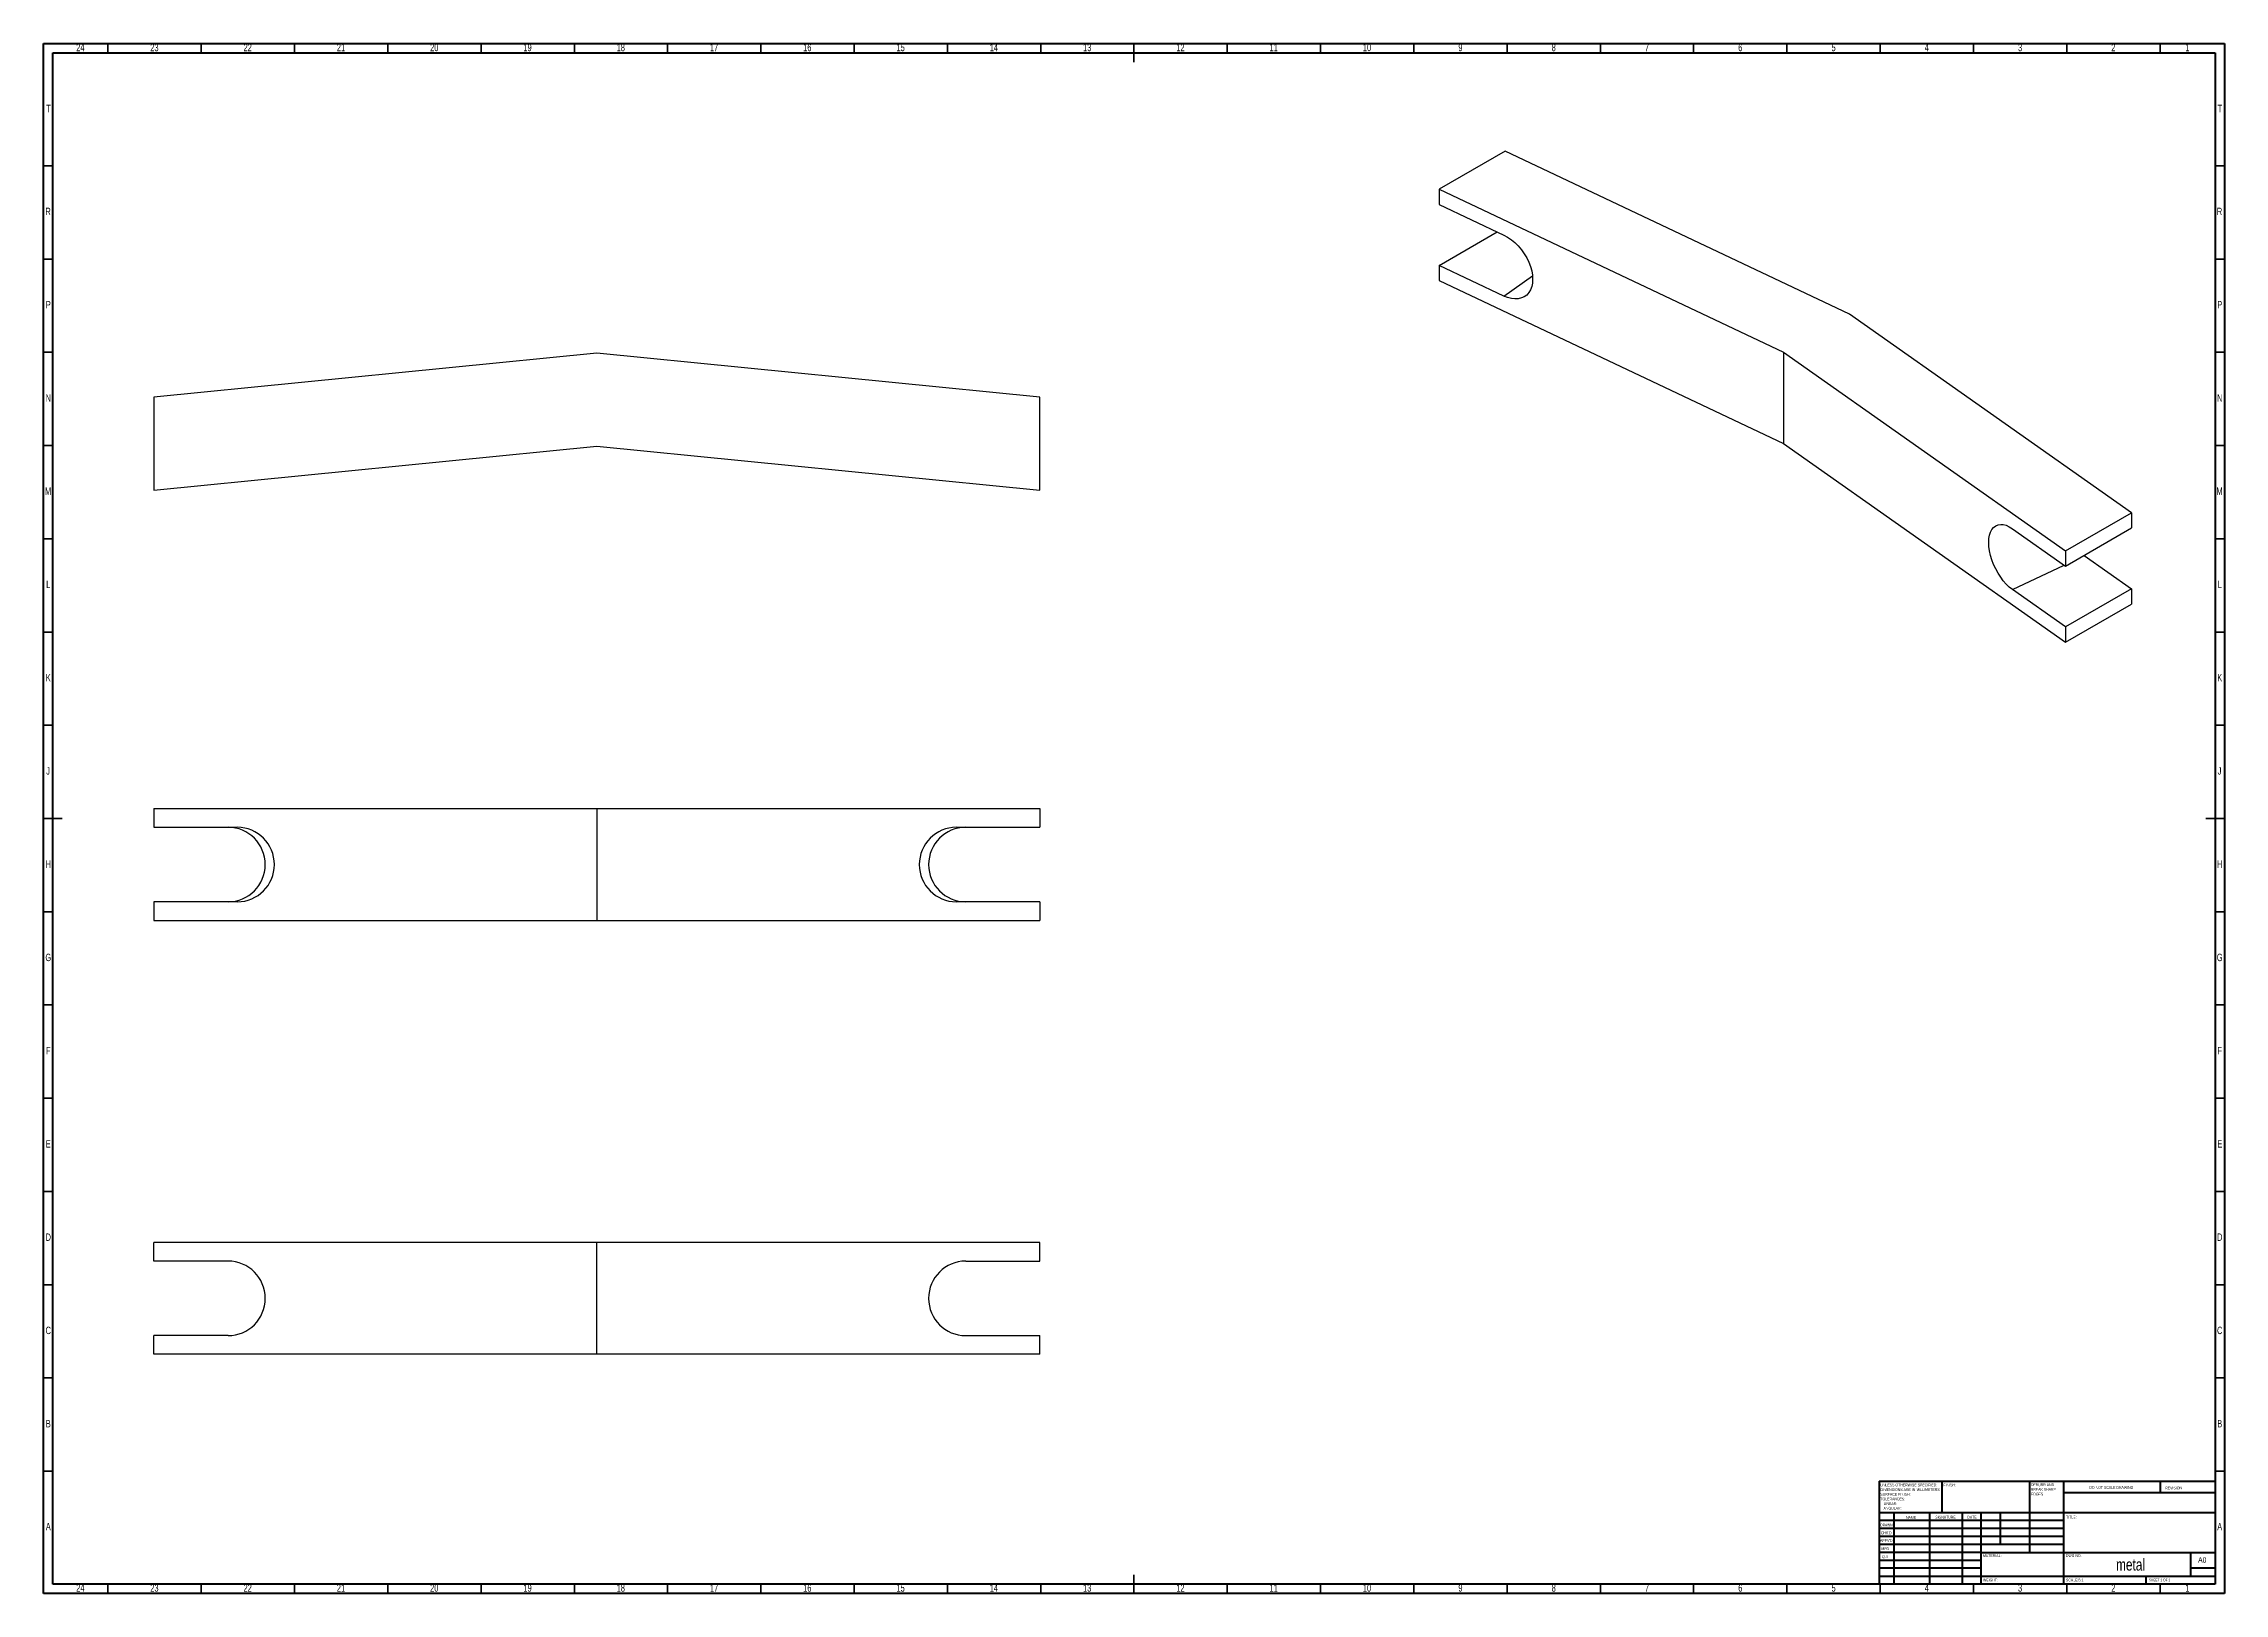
# Model space of a CAD drawing. Header units: millimetres. Extents: x 15 to 1184, y 5 to 836.
import ezdxf

# ---------------------------------------------------------------- set-up
doc = ezdxf.new("R2010")
doc.units = ezdxf.units.MM
doc.styles.add('SLDTEXTSTYLE0', font='TXT', dxfattribs={"width": 0.75})
doc.styles.add('SLDTEXTSTYLE1', font='TXT', dxfattribs={"width": 0.686449})
doc.styles.add('SLDTEXTSTYLE2', font='TXT', dxfattribs={"width": 0.6875})

# ---------------------------------------------------------------- blocks, each defined once
blk = doc.blocks.new('SW_NOTE_0')
at = {"color": 0, "linetype": 'Continuous', "lineweight": 0, "char_height": 1.5, "attachment_point": 1, "style": 'SLDTEXTSTYLE0'}
for s, insert in [('UNLESS OTHERWISE SPECIFIED:', (0, 1.9)), ('TOLERANCES:', (0, -5.6)), ('DIMENSIONS ARE IN MILLIMETERS', (0, -0.6)), ('SURFACE FINISH:', (0, -3.1)), ('ANGULAR:', (1.7, -10.6)), ('LINEAR:', (1.7, -8.1))]:
    blk.add_mtext(s, dxfattribs=dict(at, insert=insert))
blk = doc.blocks.new('SW_NOTE_1')
at = {"color": 0, "linetype": 'Continuous', "lineweight": 0, "char_height": 1.5, "attachment_point": 1, "style": 'SLDTEXTSTYLE0'}
for s, insert in [('DEBURR AND', (0, 1.9)), ('BREAK SHARP', (0, -0.6)), ('EDGES', (0, -3.1))]:
    blk.add_mtext(s, dxfattribs=dict(at, insert=insert))

msp = doc.modelspace()

# ---------------------------------------------------------------- linework, layer by layer
at = {"color": 7, "linetype": 'Continuous', "lineweight": 70}
for p, q in [((15, 5), (15, 836)), ((15, 836), (1184, 836)), ((20, 10), (20, 831)), ((20, 831), (1179, 831)), ((1179, 831), (1179, 10)), ((1184, 836), (1184, 5)), ((1184, 5), (15, 5)), ((1179, 10), (20, 10))]:
    msp.add_line(p, q, dxfattribs=at)
at = {"color": 7, "linetype": 'Continuous', "lineweight": 35}
for p, q in [((49.5, 831), (49.5, 836)), ((99.5, 831), (99.5, 836)), ((149.5, 831), (149.5, 836)), ((199.5, 831), (199.5, 836)), ((249.5, 831), (249.5, 836)), ((299.5, 831), (299.5, 836)), ((349.5, 831), (349.5, 836)), ((399.5, 831), (399.5, 836)), ((449.5, 831), (449.5, 836)), ((499.5, 831), (499.5, 836)), ((549.5, 831), (549.5, 836)), ((599.5, 836), (599.5, 826)), ((599.5, 831), (599.5, 836)), ((649.5, 831), (649.5, 836)), ((699.5, 831), (699.5, 836)), ((749.5, 831), (749.5, 836)), ((799.5, 831), (799.5, 836)), ((849.5, 831), (849.5, 836)), ((899.5, 831), (899.5, 836)), ((949.5, 831), (949.5, 836)), ((999.5, 831), (999.5, 836)), ((1049.5, 831), (1049.5, 836)), ((1099.5, 831), (1099.5, 836)), ((1149.5, 831), (1149.5, 836)), ((20, 770.5), (15, 770.5)), ((1179, 770.5), (1184, 770.5)), ((20, 720.5), (15, 720.5)), ((1179, 720.5), (1184, 720.5)), ((20, 670.5), (15, 670.5)), ((1179, 670.5), (1184, 670.5)), ((20, 620.5), (15, 620.5)), ((1179, 620.5), (1184, 620.5)), ((20, 570.5), (15, 570.5)), ((1179, 570.5), (1184, 570.5)), ((20, 520.5), (15, 520.5)), ((1179, 520.5), (1184, 520.5)), ((20, 470.5), (15, 470.5)), ((1179, 470.5), (1184, 470.5)), ((15, 420.5), (25, 420.5)), ((20, 420.5), (15, 420.5)), ((1184, 420.5), (1174, 420.5)), ((1179, 420.5), (1184, 420.5)), ((20, 370.5), (15, 370.5)), ((1179, 370.5), (1184, 370.5)), ((20, 320.5), (15, 320.5)), ((1179, 320.5), (1184, 320.5)), ((20, 270.5), (15, 270.5)), ((1179, 270.5), (1184, 270.5)), ((20, 220.5), (15, 220.5)), ((1179, 220.5), (1184, 220.5)), ((20, 170.5), (15, 170.5)), ((1179, 170.5), (1184, 170.5)), ((20, 120.5), (15, 120.5)), ((1179, 120.5), (1184, 120.5)), ((20, 70.5), (15, 70.5)), ((1179, 70.5), (1184, 70.5)), ((599.5, 5), (599.5, 15)), ((49.5, 10), (49.5, 5)), ((99.5, 10), (99.5, 5)), ((149.5, 10), (149.5, 5)), ((199.5, 10), (199.5, 5)), ((249.5, 10), (249.5, 5)), ((299.5, 10), (299.5, 5)), ((349.5, 10), (349.5, 5)), ((399.5, 10), (399.5, 5)), ((449.5, 10), (449.5, 5)), ((499.5, 10), (499.5, 5)), ((549.5, 10), (549.5, 5)), ((599.5, 10), (599.5, 5)), ((649.5, 10), (649.5, 5)), ((699.5, 10), (699.5, 5)), ((749.5, 10), (749.5, 5)), ((799.5, 10), (799.5, 5)), ((849.5, 10), (849.5, 5)), ((899.5, 10), (899.5, 5)), ((949.5, 10), (949.5, 5)), ((999.5, 10), (999.5, 5)), ((1049.5, 10), (1049.5, 5)), ((1099.5, 10), (1099.5, 5)), ((1149.5, 10), (1149.5, 5))]:
    msp.add_line(p, q, dxfattribs=at)
at = {"color": 7, "linetype": 'Continuous', "lineweight": 25}
for p, q in [((798.4, 778.3), (763, 757.9)), ((983, 691), (798.4, 778.3)), ((763, 757.9), (947.6, 670.6)), ((763, 757.9), (763, 749.7)), ((763, 749.7), (797.8, 733.3)), ((763, 717.1), (794.1, 735)), ((763, 717.1), (763, 708.9)), ((797.8, 700.6), (763, 717.1)), ((763, 708.9), (947.6, 621.6)), ((1134.2, 584.4), (983, 691)), ((311.6, 670.1), (74.1, 646.5)), ((549.1, 646.5), (311.6, 670.1)), ((947.6, 670.6), (947.6, 621.6)), ((947.6, 670.6), (1098.9, 564)), ((74.1, 646.5), (74.1, 596.5)), ((549.1, 596.5), (549.1, 646.5)), ((74.1, 596.5), (311.6, 620.1)), ((311.6, 620.1), (549.1, 596.5)), ((947.6, 621.6), (1098.9, 515)), ((1070.4, 575.9), (1098.9, 555.8)), ((1098.9, 564), (1134.2, 584.4)), ((1098.9, 555.8), (1134.2, 576.3)), ((1134.2, 584.4), (1134.2, 576.3)), ((1098.9, 564), (1098.9, 555.8)), ((1108.9, 561.5), (1108.8, 561.5)), ((1108.9, 561.5), (1134.2, 543.6)), ((1098.9, 523.2), (1070.4, 543.3)), ((1134.2, 543.6), (1098.9, 523.2)), ((1134.2, 543.6), (1134.2, 535.4)), ((1098.9, 515), (1134.2, 535.4)), ((1098.9, 523.2), (1098.9, 515)), ((74.1, 425.8), (311.6, 425.8)), ((74.1, 425.8), (74.1, 415.8)), ((311.6, 425.8), (311.6, 365.8)), ((311.6, 425.8), (549.1, 425.8)), ((549.1, 425.8), (549.1, 415.8)), ((74.1, 415.8), (118.8, 415.8)), ((504.4, 415.8), (549.1, 415.8)), ((118.8, 375.8), (74.1, 375.8)), ((74.1, 375.8), (74.1, 365.8)), ((549.1, 375.8), (504.4, 375.8)), ((549.1, 375.8), (549.1, 365.8)), ((74.1, 365.8), (311.6, 365.8)), ((311.6, 365.8), (549.1, 365.8)), ((74.1, 183.2), (74.1, 193.2)), ((311.6, 193.2), (74.1, 193.2)), ((311.6, 133.2), (311.6, 193.2)), ((549.1, 193.2), (311.6, 193.2)), ((549.1, 183.2), (549.1, 193.2)), ((113.9, 183.2), (74.1, 183.2)), ((509.3, 183.2), (549.1, 183.2)), ((74.1, 133.2), (74.1, 143.2)), ((113.9, 143.2), (74.1, 143.2)), ((509.3, 143.2), (549.1, 143.2)), ((549.1, 133.2), (549.1, 143.2)), ((311.6, 133.2), (74.1, 133.2)), ((549.1, 133.2), (311.6, 133.2))]:
    msp.add_line(p, q, dxfattribs=at)
at = {"color": 8, "linetype": 'Continuous', "lineweight": 25}
for p, q in [((797.8, 700.6), (813.1, 711.5)), ((1107.3, 560.7), (1108.9, 561.5)), ((1070.4, 543.3), (1098.1, 556.4))]:
    msp.add_line(p, q, dxfattribs=at)
at = {"color": 7, "linetype": 'Continuous', "lineweight": 50}
for p, q in [((999, 65.2), (1179, 65.2)), ((999, 65.2), (999, 10)), ((1032.8, 48.2), (1032.8, 65.2)), ((1079.6, 65.2), (1079.6, 27)), ((1097.8, 65.2), (1097.8, 10)), ((1179, 58.9), (1097.8, 58.9)), ((1149.8, 58.9), (1149.8, 65.2)), ((1179, 48.2), (999, 48.2)), ((1006.8, 48.2), (1006.8, 10)), ((1026, 48.2), (1026, 10)), ((1043.4, 48.2), (1043.4, 10)), ((1053.6, 10), (1053.6, 48.2)), ((1064, 31.2), (1064, 48.2)), ((1097.8, 44), (999, 44)), ((1097.8, 39.8), (999, 39.8)), ((1097.8, 35.5), (999, 35.5)), ((1097.8, 31.2), (999, 31.2)), ((1053.6, 27), (999, 27)), ((1053.6, 27), (1179, 27)), ((1166, 14.2), (1166, 27)), ((1053.6, 22.7), (999, 22.7)), ((1053.6, 18.5), (999, 18.5)), ((999, 14.2), (1179, 14.2)), ((1142, 10), (1142, 14.2)), ((1179, 18.5), (1166, 18.5))]:
    msp.add_line(p, q, dxfattribs=at)
at = {"color": 7, "linetype": 'Continuous', "lineweight": 25, "flags": 128}
for points in [[(797.8, 733.3), (799.8, 732.2), (801.8, 730.8), (803.7, 729.3), (805.5, 727.5), (807.2, 725.5), (808.7, 723.3), (810, 721.1), (811.2, 718.8), (812.1, 716.5), (812.7, 714.1), (813.1, 711.8), (813.2, 709.7), (813.1, 707.6), (812.7, 705.7), (812.1, 704), (811.2, 702.5), (810, 701.2), (808.7, 700.2), (807.2, 699.6), (805.5, 699.2), (803.7, 699.1), (801.8, 699.3), (799.8, 699.8), (797.8, 700.6)], [(1070.4, 543.3), (1068.7, 544.6), (1067.1, 546.1), (1065.5, 547.9), (1064.1, 549.9), (1062.7, 552.1), (1061.4, 554.4), (1060.3, 556.7), (1059.4, 559.2), (1058.7, 561.6), (1058.1, 564), (1057.8, 566.3), (1057.7, 568.5), (1057.8, 570.6), (1058.1, 572.4), (1058.7, 574.1), (1059.4, 575.5), (1060.3, 576.6), (1061.4, 577.5), (1062.7, 578), (1064.1, 578.2), (1065.5, 578.1), (1067.1, 577.7), (1068.7, 576.9), (1070.4, 575.9)]]:
    msp.add_lwpolyline(points, dxfattribs=at)
at = {"color": 7, "linetype": 'Continuous', "lineweight": 25}
for centre, start, end in [((113.8, 395.8), 270.2269, 89.7731), ((118.7, 395.8), 270.2269, 89.7731), ((504.4, 395.8), 90.2269, 269.7731), ((509.4, 395.8), 90.2269, 269.7731), ((113.8, 163.2), 270.2269, 89.7731), ((509.4, 163.2), 90.2269, 269.7731)]:
    msp.add_arc(centre, 20, start, end, dxfattribs=at)

# ---------------------------------------------------------------- block references
at = {"color": 7, "linetype": 'Continuous', "lineweight": 0}
for name, p in [('SW_NOTE_0', (999.6, 62)), ('SW_NOTE_1', (1080.3, 62.1))]:
    msp.add_blockref(name, p, dxfattribs=at)

# ---------------------------------------------------------------- texts
for s, insert, char_height, attachment_point, style in [('24', (34.7, 835.9), 3.97, 2, 'SLDTEXTSTYLE0'), ('23', (74.4, 835.9), 3.97, 2, 'SLDTEXTSTYLE0'), ('22', (124.4, 835.9), 3.97, 2, 'SLDTEXTSTYLE0'), ('21', (174.4, 835.9), 3.97, 2, 'SLDTEXTSTYLE0'), ('20', (224.4, 835.9), 3.97, 2, 'SLDTEXTSTYLE0'), ('19', (274.4, 835.9), 3.97, 2, 'SLDTEXTSTYLE0'), ('18', (324.4, 835.9), 3.97, 2, 'SLDTEXTSTYLE0'), ('17', (374.4, 835.9), 3.97, 2, 'SLDTEXTSTYLE0'), ('16', (424.4, 835.9), 3.97, 2, 'SLDTEXTSTYLE0'), ('15', (474.4, 835.9), 3.97, 2, 'SLDTEXTSTYLE0'), ('14', (524.4, 835.9), 3.97, 2, 'SLDTEXTSTYLE0'), ('13', (574.4, 835.9), 3.97, 2, 'SLDTEXTSTYLE0'), ('12', (624.4, 835.9), 3.97, 2, 'SLDTEXTSTYLE0'), ('11', (674.4, 835.9), 3.97, 2, 'SLDTEXTSTYLE0'), ('10', (724.4, 835.9), 3.97, 2, 'SLDTEXTSTYLE0'), ('9', (774.5, 835.9), 3.97, 2, 'SLDTEXTSTYLE0'), ('8', (824.5, 835.9), 3.97, 2, 'SLDTEXTSTYLE0'), ('7', (874.5, 835.9), 3.97, 2, 'SLDTEXTSTYLE0'), ('6', (924.5, 835.9), 3.97, 2, 'SLDTEXTSTYLE0'), ('5', (974.5, 835.9), 3.97, 2, 'SLDTEXTSTYLE0'), ('4', (1024.5, 835.9), 3.97, 2, 'SLDTEXTSTYLE0'), ('3', (1074.5, 835.9), 3.97, 2, 'SLDTEXTSTYLE0'), ('2', (1124.5, 835.9), 3.97, 2, 'SLDTEXTSTYLE0'), ('1', (1164.2, 835.9), 3.97, 2, 'SLDTEXTSTYLE0'), ('T', (17.6, 803.2), 3.97, 2, 'SLDTEXTSTYLE0'), ('T', (1181.6, 803.2), 3.97, 2, 'SLDTEXTSTYLE0'), ('R', (17.4, 748), 3.97, 2, 'SLDTEXTSTYLE0'), ('R', (1181.4, 748), 3.97, 2, 'SLDTEXTSTYLE0'), ('P', (17.5, 698), 3.97, 2, 'SLDTEXTSTYLE0'), ('P', (1181.5, 698), 3.97, 2, 'SLDTEXTSTYLE0'), ('N', (17.5, 648), 3.97, 2, 'SLDTEXTSTYLE0'), ('N', (1181.5, 648), 3.97, 2, 'SLDTEXTSTYLE0'), ('M', (17.4, 598), 3.97, 2, 'SLDTEXTSTYLE0'), ('M', (1181.4, 598), 3.97, 2, 'SLDTEXTSTYLE0'), ('L', (17.5, 548), 3.97, 2, 'SLDTEXTSTYLE0'), ('L', (1181.5, 548), 3.97, 2, 'SLDTEXTSTYLE0'), ('K', (17.5, 498), 3.97, 2, 'SLDTEXTSTYLE0'), ('K', (1181.5, 498), 3.97, 2, 'SLDTEXTSTYLE0'), ('J', (17.4, 448), 3.97, 2, 'SLDTEXTSTYLE0'), ('J', (1181.4, 448), 3.97, 2, 'SLDTEXTSTYLE0'), ('H', (17.5, 398), 3.97, 2, 'SLDTEXTSTYLE0'), ('H', (1181.5, 398), 3.97, 2, 'SLDTEXTSTYLE0'), ('G', (17.5, 348), 3.97, 2, 'SLDTEXTSTYLE0'), ('G', (1181.5, 348), 3.97, 2, 'SLDTEXTSTYLE0'), ('F', (17.5, 298), 3.97, 2, 'SLDTEXTSTYLE0'), ('F', (1181.5, 298), 3.97, 2, 'SLDTEXTSTYLE0'), ('E', (17.5, 248), 3.97, 2, 'SLDTEXTSTYLE0'), ('E', (1181.5, 248), 3.97, 2, 'SLDTEXTSTYLE0'), ('D', (17.5, 198), 3.97, 2, 'SLDTEXTSTYLE0'), ('D', (1181.5, 198), 3.97, 2, 'SLDTEXTSTYLE0'), ('C', (17.5, 148), 3.97, 2, 'SLDTEXTSTYLE0'), ('C', (1181.5, 148), 3.97, 2, 'SLDTEXTSTYLE0'), ('B', (17.5, 98), 3.97, 2, 'SLDTEXTSTYLE0'), ('B', (1181.5, 98), 3.97, 2, 'SLDTEXTSTYLE0'), ('FINISH:', (1033.4, 63.9), 1.5, 1, 'SLDTEXTSTYLE0'), ('DO NOT SCALE DRAWING', (1111.6, 62.5), 1.5, 1, 'SLDTEXTSTYLE0'), ('REVISION', (1152.3, 62.3), 1.5, 1, 'SLDTEXTSTYLE0'), ('A', (17.5, 42.8), 3.97, 2, 'SLDTEXTSTYLE0'), ('DRAWN', (999.6, 42.4), 1.5, 1, 'SLDTEXTSTYLE1'), ("CHK'D", (999.9, 38.2), 1.5, 1, 'SLDTEXTSTYLE0'), ('NAME', (1013.3, 46.5), 1.5, 1, 'SLDTEXTSTYLE0'), ('SIGNATURE', (1029, 46.6), 1.5, 1, 'SLDTEXTSTYLE0'), ('DATE', (1046.2, 46.6), 1.5, 1, 'SLDTEXTSTYLE0'), ('TITLE:', (1099.1, 46.6), 1.5, 1, 'SLDTEXTSTYLE0'), ('A', (1181.5, 42.8), 3.97, 2, 'SLDTEXTSTYLE0'), ("APPV'D", (999.4, 34.1), 1.5, 1, 'SLDTEXTSTYLE0'), ('MFG', (1000.1, 29.7), 1.5, 1, 'SLDTEXTSTYLE0'), ('Q.A', (1000.5, 25.5), 1.5, 1, 'SLDTEXTSTYLE0'), ('MATERIAL:', (1054.6, 26), 1.5, 1, 'SLDTEXTSTYLE0'), ('DWG NO.', (1099, 26), 1.5, 1, 'SLDTEXTSTYLE0'), ('metal', (1133.7, 23.6), 6.35, 2, 'SLDTEXTSTYLE0'), ('A0', (1169.9, 24.4), 2.91, 1, 'SLDTEXTSTYLE0'), ('WEIGHT:', (1054.6, 12.9), 1.5, 1, 'SLDTEXTSTYLE0'), ('SCALE:5:1', (1099.1, 12.9), 1.5, 1, 'SLDTEXTSTYLE0'), ('SHEET 1 OF 1', (1143.5, 12.9), 1.5, 1, 'SLDTEXTSTYLE2'), ('24', (34.7, 9.9), 3.97, 2, 'SLDTEXTSTYLE0'), ('23', (74.4, 9.9), 3.97, 2, 'SLDTEXTSTYLE0'), ('22', (124.4, 9.9), 3.97, 2, 'SLDTEXTSTYLE0'), ('21', (174.4, 9.9), 3.97, 2, 'SLDTEXTSTYLE0'), ('20', (224.4, 9.9), 3.97, 2, 'SLDTEXTSTYLE0'), ('19', (274.4, 9.9), 3.97, 2, 'SLDTEXTSTYLE0'), ('18', (324.4, 9.9), 3.97, 2, 'SLDTEXTSTYLE0'), ('17', (374.4, 9.9), 3.97, 2, 'SLDTEXTSTYLE0'), ('16', (424.4, 9.9), 3.97, 2, 'SLDTEXTSTYLE0'), ('15', (474.4, 9.9), 3.97, 2, 'SLDTEXTSTYLE0'), ('14', (524.4, 9.9), 3.97, 2, 'SLDTEXTSTYLE0'), ('13', (574.4, 9.9), 3.97, 2, 'SLDTEXTSTYLE0'), ('12', (624.4, 9.9), 3.97, 2, 'SLDTEXTSTYLE0'), ('11', (674.4, 9.9), 3.97, 2, 'SLDTEXTSTYLE0'), ('10', (724.4, 9.9), 3.97, 2, 'SLDTEXTSTYLE0'), ('9', (774.5, 9.9), 3.97, 2, 'SLDTEXTSTYLE0'), ('8', (824.5, 9.9), 3.97, 2, 'SLDTEXTSTYLE0'), ('7', (874.5, 9.9), 3.97, 2, 'SLDTEXTSTYLE0'), ('6', (924.5, 9.9), 3.97, 2, 'SLDTEXTSTYLE0'), ('5', (974.5, 9.9), 3.97, 2, 'SLDTEXTSTYLE0'), ('4', (1024.5, 9.9), 3.97, 2, 'SLDTEXTSTYLE0'), ('3', (1074.5, 9.9), 3.97, 2, 'SLDTEXTSTYLE0'), ('2', (1124.5, 9.9), 3.97, 2, 'SLDTEXTSTYLE0'), ('1', (1164.2, 9.9), 3.97, 2, 'SLDTEXTSTYLE0')]:
    msp.add_mtext(s, dxfattribs=dict(at, insert=insert, char_height=char_height, attachment_point=attachment_point, style=style))

doc.saveas('drawing.dxf')
